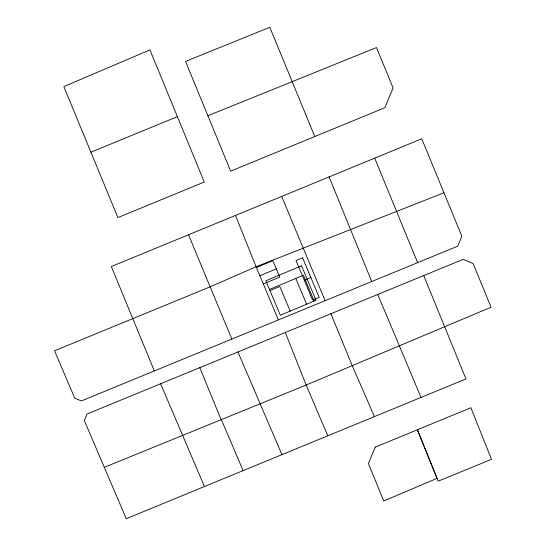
<?xml version="1.0" encoding="UTF-8"?>
<svg xmlns="http://www.w3.org/2000/svg" width="546" height="546" viewBox="0 0 546 546"><rect width="100%" height="100%" fill="white"/><g stroke="black" fill="none" stroke-linecap="round" stroke-linejoin="round"><path stroke-width="0.82" d="M256.422 267.554L272.857 260.654L279.757 277.088L263.322 283.988M259.876 275.771L276.31 268.871M269.485 289.462L303.385 275.232L314.134 301.058M269.97 290.602L279.832 286.459L290.179 311.118M304.313 280.31L310.886 277.552M154.327 370.918L111.336 266.53L421.758 138.786L461.868 236.261L457.766 246.137L81.388 400.941L74.788 398.232L54.504 350.812L210.271 286.78L256.081 266.741L443.973 192.765M90.902 152.191L177.395 116.646L204.279 182.03L117.895 217.581L63.841 86.589L149.945 49.904L177.395 116.646M314.769 136.541L384.862 107.699L393.093 87.947L376.481 47.55L207.883 115.752L185.524 61.418L269.806 27.3L292.199 81.634L314.769 136.541L230.665 171.157L207.883 115.752M423.723 275.553L465.97 378.944L126.269 518.7L84.343 420.618L87.053 414.025L463.192 259.33L473.068 263.465L491.072 307.207L306.176 385.039L104.306 467.321M374.413 416.591L352.307 365.895L330.917 313.697M237.933 351.952L281.934 454.668M327.777 435.769L306.176 385.039L285.285 332.487M221.355 419.587L243.141 470.638M204.422 486.541L160.64 383.756M421.014 397.413L377.764 294.444M295.789 278.419L306.62 304.218M278.399 319.901L256.081 266.741L235.51 215.438M188.52 234.76L231.838 339.046M281.716 196.437L325.109 300.682M374.699 158.142L417.622 262.64M199.788 367.642L221.144 419.69M329.101 176.897L371.703 281.504M375.273 447.113L368.386 463.547L383.756 500.982L437.053 478.378L417.376 429.784L438.199 481.156L491.496 459.336L470.891 407.746L375.273 447.113M302.607 257.828L296.034 260.585L312.592 300.034L319.171 297.277L302.607 257.828M301.563 265.806L265.847 280.801L280.316 315.26L316.032 300.266L301.563 265.806"/></g></svg>
